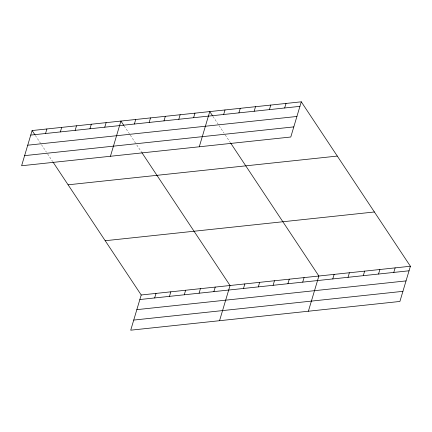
<?xml version="1.0" encoding="UTF-8"?>
<svg xmlns="http://www.w3.org/2000/svg" width="432" height="432" viewBox="0 0 432 432"><rect width="100%" height="100%" fill="white"/><g stroke="black" fill="none" stroke-linecap="round" stroke-linejoin="round"><path stroke-width="0.32" stroke-dasharray="2.16 1.62" d="M212.998 116.462L218.759 125.145M219.121 125.69L224.165 133.288M225.245 134.914L230.283 142.511M124.168 125.944L129.929 134.627M130.291 135.173L136.409 144.396M136.771 144.941L141.453 151.994M35.338 135.427L41.099 144.11M41.456 144.655L46.499 152.253M47.579 153.878L52.618 161.476"/><path stroke-width="0.65" d="M32.098 130.545L21.6 165.753L290.785 137.014L301.282 101.812L32.098 130.545L34.976 134.887M45.549 133.504L46.899 128.963M60.35 131.927L61.706 127.386M75.157 130.345L76.513 125.804M89.964 128.763L91.314 124.222M104.765 127.186L106.121 122.645M110.43 156.271L120.928 121.063L123.806 125.404M134.379 124.022L135.734 119.48M149.186 122.445L150.536 117.904M163.987 120.863L165.343 116.321M178.794 119.281L180.149 114.739M193.601 117.698L194.956 113.162M52.979 162.022L141.215 294.986L130.718 330.188L399.902 301.455L410.4 266.247L301.282 101.812M199.265 146.783L209.758 111.58L212.641 115.922M154.667 297.945L156.017 293.404M223.657 114.491L225.013 109.949M169.468 296.363L170.824 291.827M184.275 294.786L185.63 290.245M238.912 112.865L240.268 108.324M199.082 293.204L200.432 288.662M254.167 111.235L255.523 106.693M213.883 291.622L215.239 287.08M269.422 109.609L270.772 105.068M219.548 320.706L230.045 285.503L141.815 152.534M284.677 107.978L286.027 103.437M243.497 288.463L244.852 283.921M258.304 286.88L259.654 282.339M273.105 285.304L274.46 280.762M287.912 283.721L289.267 279.18M302.719 282.139L304.069 277.598M308.383 311.224L318.875 276.021L230.645 143.051M332.775 278.932L334.13 274.39M348.03 277.306L349.385 272.765M363.285 275.675L364.64 271.134M378.54 274.045L379.89 269.509M393.79 272.419L395.145 267.878M30.742 135.086L299.927 106.353M27.724 145.206L296.914 116.467M24.619 155.633L293.803 126.895M68.105 184.81L337.289 156.076M105.203 240.721L374.393 211.982M141.215 294.986L410.4 266.247M139.86 299.527L409.045 270.788M136.841 309.647L406.031 280.908M133.736 320.074L402.921 291.335"/></g></svg>
